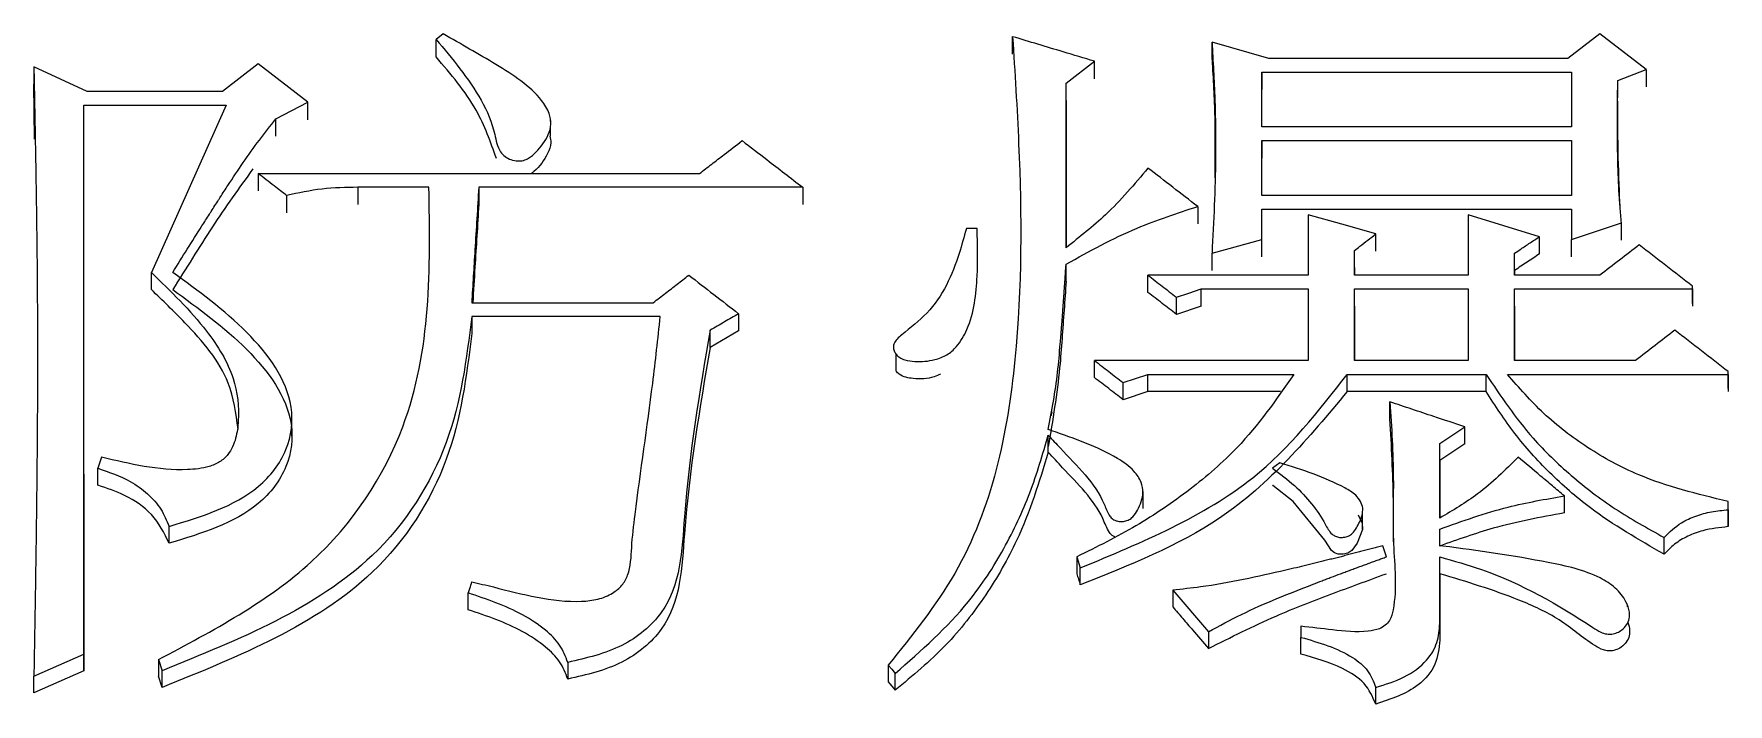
# Model space of a CAD drawing. Header units: millimetres. Extents: x 2371 to 4515, y 843 to 2359.
# Drawn here: x 2883.93 to 2889.08, y 2107.16 to 2109.19 of the extents above; entities that cross this region are included whole.
import ezdxf

# ---------------------------------------------------------------- set-up
doc = ezdxf.new("R2010")
doc.units = ezdxf.units.MM

msp = doc.modelspace()

# ---------------------------------------------------------------- linework, layer by layer
at = {"color": 7, "linetype": 'Continuous', "lineweight": 25}
for p, q in [((2885.1756, 2109.1893), (2885.1539, 2109.1727)), ((2885.1539, 2109.1195), (2885.1539, 2109.1727)), ((2886.9062, 2109.1278), (2886.9062, 2109.181)), ((2887.6852, 2109.1146), (2887.5121, 2109.1643)), ((2887.5121, 2109.1112), (2887.5121, 2109.1643)), ((2888.6912, 2109.1892), (2888.5938, 2109.1146)), ((2888.8318, 2109.0814), (2888.6912, 2109.1892)), ((2887.0686, 2109.0399), (2887.1551, 2109.1063)), ((2887.1551, 2109.0532), (2887.1551, 2109.1063)), ((2888.5938, 2109.1146), (2887.6852, 2109.1146)), ((2884.0938, 2109.0149), (2883.9315, 2109.0897)), ((2883.9315, 2109.0897), (2883.9315, 2109.0367)), ((2884.613, 2109.098), (2884.5049, 2109.0149)), ((2884.7645, 2108.9817), (2884.613, 2109.098)), ((2887.6635, 2109.0731), (2888.6046, 2109.0731)), ((2887.6635, 2108.9069), (2887.6635, 2109.0731)), ((2887.6635, 2109.0731), (2887.6635, 2109.0201)), ((2888.6046, 2109.0731), (2888.6046, 2108.9069)), ((2888.7452, 2109.0482), (2888.8318, 2109.0814)), ((2888.8318, 2109.0814), (2888.8318, 2109.0284)), ((2883.9339, 2108.8703), (2883.9315, 2109.0366)), ((2884.5049, 2109.0149), (2884.0938, 2109.0149)), ((2887.0686, 2108.5404), (2887.0686, 2109.0399)), ((2887.0686, 2108.9869), (2887.0686, 2109.0399)), ((2887.6635, 2108.9069), (2887.6635, 2109.0201)), ((2888.7452, 2108.9952), (2888.7452, 2109.0482)), ((2884.083, 2108.9734), (2884.5157, 2108.9734)), ((2884.083, 2107.3069), (2884.083, 2108.9734)), ((2884.083, 2108.9205), (2884.083, 2108.9734)), ((2884.5157, 2108.9734), (2884.2885, 2108.4653)), ((2884.6671, 2108.9318), (2884.7645, 2108.9817)), ((2884.7645, 2108.9288), (2884.7645, 2108.9817)), ((2887.0686, 2108.9869), (2887.0686, 2108.5448)), ((2884.6671, 2108.879), (2884.6671, 2108.9318)), ((2885.5017, 2108.923), (2885.5017, 2108.9322)), ((2885.5017, 2108.8791), (2885.5017, 2108.9104)), ((2887.5206, 2108.926), (2887.5206, 2108.7522)), ((2888.6046, 2108.9069), (2887.6635, 2108.9069)), ((2887.6635, 2108.8653), (2888.6046, 2108.8653)), ((2887.6635, 2108.6988), (2887.6635, 2108.8653)), ((2887.6635, 2108.8653), (2887.6635, 2108.8126)), ((2888.6046, 2108.8653), (2888.6046, 2108.6988)), ((2887.6635, 2108.6988), (2887.6635, 2108.8126)), ((2884.613, 2108.7655), (2885.9544, 2108.7655)), ((2884.613, 2108.7655), (2884.613, 2108.7129)), ((2884.6996, 2108.6988), (2884.6996, 2108.6463)), ((2885.1323, 2108.7238), (2884.9159, 2108.7238)), ((2884.9159, 2108.7238), (2884.9159, 2108.6713)), ((2886.2681, 2108.7238), (2885.2837, 2108.7238)), ((2885.2837, 2108.7238), (2885.2837, 2108.6713)), ((2886.2681, 2108.7238), (2886.2681, 2108.6713)), ((2888.6046, 2108.6988), (2887.6635, 2108.6988)), ((2887.4688, 2108.6655), (2887.4688, 2108.613)), ((2887.6635, 2108.6572), (2888.6046, 2108.6572)), ((2887.6635, 2108.5654), (2887.6635, 2108.6572)), ((2887.6635, 2108.6047), (2887.6635, 2108.6572)), ((2887.8041, 2108.6405), (2887.8042, 2108.457)), ((2888.2909, 2108.6405), (2888.2909, 2108.457)), ((2888.6046, 2108.6572), (2888.6046, 2108.5655)), ((2886.7981, 2108.5988), (2886.7656, 2108.5988)), ((2887.6635, 2108.5131), (2887.6635, 2108.6047)), ((2888.6046, 2108.5655), (2888.7561, 2108.6155)), ((2888.7561, 2108.5631), (2888.7561, 2108.6155)), ((2887.5121, 2108.5237), (2887.6635, 2108.5654)), ((2887.6635, 2108.5131), (2887.6635, 2108.5654)), ((2888.0097, 2108.5298), (2888.0097, 2108.5821)), ((2888.5073, 2108.5214), (2888.5073, 2108.5738)), ((2888.6046, 2108.5131), (2888.6046, 2108.5655)), ((2886.8, 2108.5217), (2886.8, 2108.522)), ((2887.0686, 2108.4381), (2887.0686, 2108.4903)), ((2887.5121, 2108.4714), (2887.5121, 2108.5237)), ((2887.9448, 2108.457), (2887.9448, 2108.5321)), ((2887.9448, 2108.4798), (2887.9448, 2108.5321)), ((2888.4316, 2108.457), (2888.4316, 2108.5237)), ((2888.4316, 2108.4714), (2888.4316, 2108.5237)), ((2884.2885, 2108.4131), (2884.2885, 2108.4653)), ((2887.8042, 2108.457), (2887.3174, 2108.457)), ((2887.3174, 2108.4047), (2887.3174, 2108.457)), ((2887.9448, 2108.4798), (2887.9448, 2108.457)), ((2888.2909, 2108.457), (2887.9448, 2108.457)), ((2888.4316, 2108.4714), (2888.4316, 2108.457)), ((2888.6912, 2108.457), (2888.4316, 2108.457)), ((2887.4039, 2108.338), (2887.4039, 2108.3901)), ((2887.4796, 2108.4152), (2887.8042, 2108.4152)), ((2887.4796, 2108.363), (2887.4796, 2108.4152)), ((2887.8042, 2108.4152), (2887.8042, 2108.1978)), ((2887.9448, 2108.4152), (2888.2909, 2108.4152)), ((2887.9448, 2108.1978), (2887.9448, 2108.4152)), ((2887.9448, 2108.363), (2887.9448, 2108.4152)), ((2888.2909, 2108.4152), (2888.2909, 2108.1978)), ((2888.4316, 2108.4152), (2888.9724, 2108.4152)), ((2888.4316, 2108.1978), (2888.4316, 2108.4152)), ((2888.4316, 2108.363), (2888.4316, 2108.4152)), ((2888.9724, 2108.4152), (2888.9724, 2108.4235)), ((2888.9724, 2108.3714), (2888.9724, 2108.4235)), ((2888.9724, 2108.4152), (2888.9724, 2108.363)), ((2885.2621, 2108.3734), (2885.8138, 2108.3734)), ((2885.8354, 2108.3316), (2885.2621, 2108.3316)), ((2885.2621, 2108.3316), (2885.2621, 2108.2796)), ((2886.0734, 2108.34), (2886.0734, 2108.2879)), ((2887.4796, 2108.363), (2887.4039, 2108.338)), ((2887.9448, 2108.363), (2887.9448, 2108.1978)), ((2888.4316, 2108.363), (2888.4316, 2108.1978)), ((2885.9868, 2108.2378), (2885.9868, 2108.2898)), ((2886.0734, 2108.2879), (2885.9868, 2108.2378)), ((2886.5515, 2108.2181), (2886.5515, 2108.1658)), ((2887.8042, 2108.1978), (2887.1551, 2108.1978)), ((2888.2909, 2108.1978), (2887.9448, 2108.1978)), ((2888.7993, 2108.1978), (2888.4316, 2108.1978)), ((2887.2417, 2108.079), (2887.2417, 2108.1308)), ((2887.3174, 2108.1559), (2887.7609, 2108.1559)), ((2887.3174, 2108.1041), (2887.3174, 2108.1559)), ((2887.9231, 2108.1559), (2888.345, 2108.1559)), ((2887.9231, 2108.1041), (2887.9231, 2108.1559)), ((2888.345, 2108.1041), (2888.345, 2108.1559)), ((2888.4099, 2108.1559), (2889.0806, 2108.1559)), ((2889.0806, 2108.1559), (2889.0806, 2108.1643)), ((2889.0806, 2108.1125), (2889.0806, 2108.1643)), ((2889.0806, 2108.1559), (2889.0806, 2108.1041)), ((2887.3174, 2108.1041), (2887.2417, 2108.079)), ((2887.7206, 2108.1041), (2887.3174, 2108.1041)), ((2888.345, 2108.1041), (2887.9231, 2108.1041)), ((2888.0529, 2108.0204), (2888.0529, 2108.0722)), ((2884.7159, 2107.9683), (2884.7159, 2108.02)), ((2887.0145, 2107.92), (2887.0145, 2107.9716)), ((2888.2044, 2107.9464), (2888.2801, 2107.9967)), ((2888.2801, 2107.9451), (2888.2801, 2107.9967)), ((2888.2044, 2107.7197), (2888.2044, 2107.9464)), ((2888.2044, 2107.8948), (2888.2044, 2107.9464)), ((2888.2801, 2107.9451), (2888.2044, 2107.8948)), ((2884.1371, 2107.9044), (2884.1263, 2107.8709)), ((2884.1263, 2107.8194), (2884.1263, 2107.8709)), ((2887.7177, 2107.8877), (2887.696, 2107.8709)), ((2888.2044, 2107.8948), (2888.2044, 2107.7197)), ((2884.083, 2107.8527), (2884.083, 2107.2562)), ((2887.3024, 2107.7489), (2887.3024, 2107.8005)), ((2888.583, 2107.7355), (2888.583, 2107.7869)), ((2889.0806, 2107.7449), (2889.0806, 2107.7701)), ((2887.9699, 2107.6862), (2887.9699, 2107.7378)), ((2889.0806, 2107.7449), (2889.0806, 2107.6936)), ((2884.3426, 2107.6432), (2884.3426, 2107.6944)), ((2888.2044, 2107.6355), (2888.2044, 2107.686)), ((2888.2044, 2107.6348), (2888.2044, 2107.686)), ((2888.0421, 2107.6019), (2888.0313, 2107.6355)), ((2888.8859, 2107.6096), (2888.8859, 2107.6608)), ((2887.101, 2107.6019), (2887.1118, 2107.5683)), ((2887.1118, 2107.5172), (2887.1118, 2107.5683)), ((2888.2044, 2107.3997), (2888.2044, 2107.6019)), ((2888.2044, 2107.5508), (2888.2044, 2107.6019)), ((2888.2044, 2107.5508), (2888.2044, 2107.3489)), ((2885.2513, 2107.4415), (2885.2513, 2107.4924)), ((2887.3931, 2107.5008), (2887.5013, 2107.3744)), ((2887.3931, 2107.5008), (2887.3931, 2107.4499)), ((2888.7751, 2107.4503), (2888.7751, 2107.4549)), ((2887.5013, 2107.3744), (2887.5013, 2107.3236)), ((2887.7825, 2107.3912), (2887.7825, 2107.3576)), ((2887.7825, 2107.3068), (2887.7825, 2107.3576)), ((2888.2044, 2107.3997), (2888.2044, 2107.3489)), ((2883.9316, 2107.2394), (2884.083, 2107.3069)), ((2884.083, 2107.2562), (2884.083, 2107.3069)), ((2884.083, 2107.2562), (2883.9316, 2107.1888)), ((2884.3102, 2107.2901), (2884.321, 2107.2563)), ((2884.321, 2107.2056), (2884.321, 2107.2563)), ((2885.5542, 2107.2816), (2885.5542, 2107.2309)), ((2886.5278, 2107.273), (2886.5278, 2107.2224)), ((2883.9316, 2107.1888), (2883.9316, 2107.2394)), ((2884.321, 2107.2056), (2884.3102, 2107.2393)), ((2886.5493, 2107.1972), (2886.5493, 2107.2479)), ((2888.0097, 2107.155), (2888.0097, 2107.2056))]:
    msp.add_line(p, q, dxfattribs=at)
at = {"color": 7, "linetype": 'Continuous', "lineweight": 25, "flags": 128}
for points in [[(2888.0097, 2108.5821), (2887.9069, 2108.6113), (2887.8041, 2108.6405)], [(2888.5073, 2108.5738), (2888.3991, 2108.6071), (2888.2909, 2108.6405)], [(2887.4039, 2108.3901), (2887.4418, 2108.4027), (2887.4796, 2108.4152)], [(2887.1551, 2108.1459), (2887.1551, 2108.1589), (2887.1551, 2108.1718), (2887.1551, 2108.1848), (2887.1551, 2108.1978)], [(2887.2417, 2108.1308), (2887.2795, 2108.1434), (2887.3174, 2108.1559)], [(2887.956, 2107.7296), (2887.9689, 2107.704), (2887.9697, 2107.6846), (2887.9532, 2107.643), (2887.937, 2107.6209), (2887.925, 2107.6134), (2887.9108, 2107.6099), (2887.8957, 2107.6105), (2887.8844, 2107.6145), (2887.8753, 2107.6215), (2887.8547, 2107.6529), (2887.7588, 2107.7702), (2887.6967, 2107.819), (2887.696, 2107.8194), (2887.696, 2107.8194)], [(2889.0806, 2107.7188), (2889.0806, 2107.7359), (2889.0806, 2107.753), (2889.0806, 2107.7701)], [(2889.0806, 2107.6936), (2889.0806, 2107.7021), (2889.0806, 2107.7077), (2889.0806, 2107.7132), (2889.0806, 2107.7188)], [(2887.101, 2107.6019), (2887.101, 2107.5808), (2887.101, 2107.5658), (2887.101, 2107.5508)], [(2884.3102, 2107.2901), (2884.3102, 2107.2694), (2884.3102, 2107.2544), (2884.3102, 2107.2393)], [(2886.5278, 2107.2731), (2886.5386, 2107.2605), (2886.5493, 2107.2479)], [(2886.5278, 2107.2224), (2886.5332, 2107.2161), (2886.5386, 2107.2097), (2886.5493, 2107.1972)]]:
    msp.add_lwpolyline(points, dxfattribs=at)
at = {"color": 7, "linetype": 'Continuous', "lineweight": 25}
for points, knots in [([(2885.1539, 2109.1727), (2885.1785, 2109.1433), (2885.2527, 2109.0547), (2885.3259, 2108.9407), (2885.3402, 2108.8411), (2885.3625, 2108.8164), (2885.3811, 2108.8067), (2885.401, 2108.8027), (2885.42, 2108.8046), (2885.4397, 2108.8133), (2885.4675, 2108.8387), (2885.4927, 2108.8734), (2885.5057, 2108.9151), (2885.4984, 2108.9519), (2885.4542, 2109.0228), (2885.3344, 2109.0989), (2885.229, 2109.1589), (2885.1756, 2109.1893)], [0, 0, 0, 0, 0.109651, 0.330682, 0.3864, 0.404634, 0.422868, 0.441529, 0.456387, 0.471247, 0.497612, 0.560433, 0.593185, 0.625961, 0.670922, 0.833212, 1, 1, 1, 1]), ([(2886.9062, 2109.1809), (2886.913, 2109.0724), (2886.9333, 2108.7468), (2886.9359, 2108.2009), (2886.8223, 2107.6393), (2886.6008, 2107.3637), (2886.5279, 2107.2731)], [0, 0, 0, 0, 0.1662225, 0.4984072, 0.8349853, 1, 1, 1, 1]), ([(2887.1551, 2109.1063), (2887.1234, 2109.1158), (2887.066, 2109.133), (2886.9831, 2109.1579), (2886.9319, 2109.1733), (2886.9063, 2109.1809)], [0, 0, 0, 0, 0.382595, 0.691297, 1, 1, 1, 1]), ([(2887.5121, 2109.1643), (2887.5153, 2109.1061), (2887.5218, 2108.9896), (2887.5249, 2108.776), (2887.517, 2108.6206), (2887.5121, 2108.5237)], [0, 0, 0, 0, 0.273666, 0.547375, 1, 1, 1, 1]), ([(2885.3373, 2108.8114), (2885.3195, 2108.8612), (2885.2794, 2108.9728), (2885.1986, 2109.0673), (2885.1539, 2109.1195)], [0, 0, 0, 0, 0.446588, 1, 1, 1, 1]), ([(2887.5121, 2109.1112), (2887.5156, 2109.053), (2887.5194, 2108.9909), (2887.5203, 2108.9285), (2887.5204, 2108.9246)], [0, 0, 0, 0, 0.937412, 1, 1, 1, 1]), ([(2883.9315, 2109.0897), (2883.9318, 2109.0739), (2883.9323, 2109.0504), (2883.9329, 2109.0189), (2883.9333, 2108.9953), (2883.9338, 2108.9717), (2883.9342, 2108.9481), (2883.9347, 2108.9245), (2883.9351, 2108.9009), (2883.9355, 2108.8773), (2883.9361, 2108.8458), (2883.9366, 2108.8143), (2883.9372, 2108.7827), (2883.9376, 2108.7591), (2883.9381, 2108.7276), (2883.9386, 2108.696), (2883.939, 2108.6645), (2883.9394, 2108.6408), (2883.9397, 2108.6171), (2883.9401, 2108.5855), (2883.9405, 2108.5539), (2883.9408, 2108.5223), (2883.9411, 2108.4986), (2883.9413, 2108.4749), (2883.9416, 2108.4433), (2883.9418, 2108.4117), (2883.942, 2108.38), (2883.9421, 2108.3602), (2883.9422, 2108.3444), (2883.9423, 2108.3325), (2883.9423, 2108.3207), (2883.9424, 2108.3048), (2883.9424, 2108.289), (2883.9425, 2108.2732), (2883.9425, 2108.2613), (2883.9425, 2108.2494), (2883.9425, 2108.2375), (2883.9425, 2108.2256), (2883.9426, 2108.2157), (2883.9426, 2108.2078), (2883.9426, 2108.2019), (2883.9425, 2108.1939), (2883.9425, 2108.186), (2883.9425, 2108.1781), (2883.9425, 2108.1701), (2883.9425, 2108.1602), (2883.9425, 2108.1483), (2883.9424, 2108.1325), (2883.9424, 2108.1166), (2883.9423, 2108.1008), (2883.9423, 2108.0889), (2883.9422, 2108.073), (2883.9421, 2108.0532), (2883.942, 2108.0293), (2883.9419, 2108.0055), (2883.9417, 2107.9817), (2883.9415, 2107.9499), (2883.9412, 2107.9182), (2883.9409, 2107.8864), (2883.9407, 2107.8625), (2883.9404, 2107.8387), (2883.9401, 2107.8069), (2883.9397, 2107.7751), (2883.9393, 2107.7432), (2883.939, 2107.7193), (2883.9387, 2107.6955), (2883.9383, 2107.6636), (2883.9379, 2107.6318), (2883.9374, 2107.5999), (2883.937, 2107.576), (2883.9366, 2107.5441), (2883.9361, 2107.5122), (2883.9356, 2107.4803), (2883.9352, 2107.4564), (2883.9348, 2107.4324), (2883.9343, 2107.4005), (2883.9337, 2107.3686), (2883.9332, 2107.3366), (2883.9328, 2107.3127), (2883.9323, 2107.2803), (2883.9318, 2107.2558), (2883.9316, 2107.2394)], [0, 0, 0, 0, 0.025705, 0.038557, 0.05141, 0.064262, 0.077115, 0.089967, 0.102819, 0.115672, 0.128524, 0.154229, 0.167082, 0.179934, 0.192786, 0.218491, 0.231344, 0.244196, 0.257049, 0.269901, 0.295606, 0.308458, 0.321311, 0.334163, 0.347016, 0.37272, 0.385573, 0.398425, 0.404851, 0.411278, 0.417704, 0.42413, 0.436983, 0.443409, 0.449835, 0.456261, 0.462687, 0.469114, 0.47554, 0.478753, 0.481966, 0.485179, 0.491605, 0.494818, 0.498032, 0.504458, 0.510884, 0.51731, 0.530163, 0.536589, 0.543015, 0.549441, 0.562294, 0.575146, 0.587999, 0.600851, 0.613703, 0.639408, 0.652261, 0.665113, 0.677966, 0.690818, 0.716523, 0.729375, 0.742228, 0.75508, 0.767933, 0.793637, 0.80649, 0.819342, 0.832195, 0.857899, 0.870752, 0.883604, 0.896457, 0.909309, 0.935014, 0.947866, 0.960719, 0.973571, 1, 1, 1, 1]), ([(2888.7561, 2108.6155), (2888.7547, 2108.632), (2888.7527, 2108.6567), (2888.7486, 2108.7144), (2888.7467, 2108.7597), (2888.7455, 2108.801), (2888.7452, 2108.8133), (2888.745, 2108.8257), (2888.7448, 2108.838), (2888.7446, 2108.8504), (2888.7445, 2108.8628), (2888.7444, 2108.8751), (2888.7443, 2108.8916), (2888.7443, 2108.9081), (2888.7443, 2108.9246), (2888.7443, 2108.9369), (2888.7444, 2108.9472), (2888.7444, 2108.9554), (2888.7445, 2108.9637), (2888.7445, 2108.9719), (2888.7446, 2108.9801), (2888.7446, 2108.9863), (2888.7447, 2108.9925), (2888.7447, 2108.9987), (2888.7448, 2109.0048), (2888.7449, 2109.011), (2888.7449, 2109.0172), (2888.745, 2109.0233), (2888.7451, 2109.0295), (2888.7451, 2109.0378), (2888.7452, 2109.044), (2888.7452, 2109.0482)], [0, 0, 0, 0, 0.114246, 0.171369, 0.39989, 0.428452, 0.457013, 0.485575, 0.514136, 0.542697, 0.571259, 0.59982, 0.628382, 0.685505, 0.714066, 0.742627, 0.771189, 0.785469, 0.79975, 0.828312, 0.842592, 0.856873, 0.871154, 0.885434, 0.899715, 0.913996, 0.928276, 0.942557, 0.956838, 0.971119, 1, 1, 1, 1]), ([(2888.7525, 2108.6638), (2888.7525, 2108.6638), (2888.7525, 2108.6638), (2888.7525, 2108.6646), (2888.7507, 2108.6997), (2888.7466, 2108.7968), (2888.7455, 2108.896), (2888.7453, 2108.9507), (2888.7453, 2108.9761), (2888.7452, 2108.982), (2888.7452, 2108.9847), (2888.7452, 2108.9851), (2888.7452, 2108.9852)], [0, 0, 0, 0, 0.00255, 0.007632, 0.020222, 0.476157, 0.750202, 0.924211, 0.964421, 0.979196, 0.990878, 1, 1, 1, 1]), ([(2884.3534, 2108.4653), (2884.383, 2108.5124), (2884.4163, 2108.5654), (2884.4536, 2108.6241), (2884.463, 2108.6387), (2884.4723, 2108.6534), (2884.4817, 2108.668), (2884.4911, 2108.6826), (2884.5042, 2108.7031), (2884.5438, 2108.7645), (2884.5985, 2108.8446), (2884.6502, 2108.9103), (2884.6671, 2108.9318)], [0, 0, 0, 0, 0.297523, 0.334713, 0.371903, 0.390498, 0.427689, 0.464879, 0.483474, 0.557855, 0.855503, 1, 1, 1, 1]), ([(2885.4995, 2108.8788), (2885.5011, 2108.8724), (2885.5057, 2108.8544), (2885.4881, 2108.8162), (2885.4682, 2108.7833), (2885.4459, 2108.7675), (2885.4431, 2108.7655)], [0, 0, 0, 0, 0.152794, 0.423866, 0.927502, 1, 1, 1, 1]), ([(2885.9544, 2108.7655), (2885.9669, 2108.7751), (2885.9918, 2108.7943), (2886.0351, 2108.8276), (2886.0659, 2108.8512), (2886.0842, 2108.8653)], [0, 0, 0, 0, 0.288432, 0.576865, 1, 1, 1, 1]), ([(2886.0842, 2108.8653), (2886.1092, 2108.8461), (2886.1523, 2108.813), (2886.2136, 2108.7658), (2886.2499, 2108.7378), (2886.2681, 2108.7238)], [0, 0, 0, 0, 0.407194, 0.703597, 1, 1, 1, 1]), ([(2884.5972, 2108.7793), (2884.5552, 2108.7213), (2884.491, 2108.6326), (2884.4137, 2108.5085), (2884.3735, 2108.4449), (2884.3534, 2108.4131)], [0, 0, 0, 0, 0.485895, 0.742945, 1, 1, 1, 1]), ([(2884.6996, 2108.6988), (2884.6871, 2108.7084), (2884.6664, 2108.7244), (2884.6376, 2108.7466), (2884.6212, 2108.7592), (2884.613, 2108.7655)], [0, 0, 0, 0, 0.432643, 0.716321, 1, 1, 1, 1]), ([(2887.3174, 2108.7821), (2887.2764, 2108.7334), (2887.2027, 2108.6459), (2887.1098, 2108.5728), (2887.0686, 2108.5404)], [0, 0, 0, 0, 0.556386, 1, 1, 1, 1]), ([(2887.4688, 2108.6655), (2887.4436, 2108.6849), (2887.3931, 2108.7238), (2887.3426, 2108.7627), (2887.3174, 2108.7821)], [0, 0, 0, 0, 0.500003, 1, 1, 1, 1]), ([(2884.3102, 2107.2901), (2884.4763, 2107.3782), (2884.8013, 2107.5506), (2885.1428, 2108.0699), (2885.1363, 2108.4767), (2885.1323, 2108.7238)], [0, 0, 0, 0, 0.291092, 0.569283, 1, 1, 1, 1]), ([(2884.9159, 2108.7238), (2884.8796, 2108.7231), (2884.8064, 2108.7216), (2884.7354, 2108.7064), (2884.6996, 2108.6988)], [0, 0, 0, 0, 0.495714, 1, 1, 1, 1]), ([(2885.2837, 2108.7238), (2885.2798, 2108.6605), (2885.2742, 2108.5705), (2885.267, 2108.4536), (2885.2637, 2108.4001), (2885.2621, 2108.3734)], [0, 0, 0, 0, 0.542952, 0.771476, 1, 1, 1, 1]), ([(2885.2837, 2108.6713), (2885.2798, 2108.6079), (2885.2737, 2108.5087), (2885.2675, 2108.4093), (2885.2653, 2108.3734)], [0, 0, 0, 0, 0.638679, 1, 1, 1, 1]), ([(2887.0686, 2108.4903), (2887.1392, 2108.5294), (2887.2657, 2108.5994), (2887.4066, 2108.6452), (2887.4688, 2108.6655)], [0, 0, 0, 0, 0.5578888, 1, 1, 1, 1]), ([(2886.7656, 2108.5988), (2886.7586, 2108.5734), (2886.7339, 2108.4837), (2886.6811, 2108.3629), (2886.59, 2108.2936), (2886.5552, 2108.2643), (2886.5458, 2108.2514), (2886.5431, 2108.2387), (2886.5454, 2108.2271), (2886.552, 2108.216), (2886.5631, 2108.2062), (2886.5823, 2108.1976), (2886.6188, 2108.1929), (2886.6635, 2108.1969), (2886.7077, 2108.2135), (2886.743, 2108.245), (2886.7873, 2108.3237), (2886.8009, 2108.4478), (2886.7999, 2108.5503), (2886.7981, 2108.5983), (2886.7981, 2108.5988)], [0, 0, 0, 0, 0.0801741, 0.2833022, 0.3768882, 0.3951622, 0.4106034, 0.4221834, 0.4337475, 0.4459485, 0.4596218, 0.4747566, 0.5015385, 0.5546435, 0.5898789, 0.6251459, 0.6851674, 0.8527528, 0.9985461, 1, 1, 1, 1]), ([(2887.9448, 2108.5321), (2887.9502, 2108.5362), (2887.9637, 2108.5467), (2887.9853, 2108.5634), (2888.0016, 2108.5759), (2888.0097, 2108.5821)], [0, 0, 0, 0, 0.250001, 0.625, 1, 1, 1, 1]), ([(2888.4316, 2108.5237), (2888.4379, 2108.5279), (2888.4536, 2108.5383), (2888.4789, 2108.555), (2888.4978, 2108.5675), (2888.5073, 2108.5738)], [0, 0, 0, 0, 0.250001, 0.625, 1, 1, 1, 1]), ([(2888.8102, 2108.5488), (2888.7903, 2108.5335), (2888.7507, 2108.5029), (2888.711, 2108.4723), (2888.6912, 2108.457)], [0, 0, 0, 0, 0.4999996, 1, 1, 1, 1]), ([(2888.9724, 2108.4235), (2888.9454, 2108.4444), (2888.8913, 2108.4862), (2888.8372, 2108.5279), (2888.8102, 2108.5488)], [0, 0, 0, 0, 0.499999, 1, 1, 1, 1]), ([(2887.0145, 2107.9883), (2887.0253, 2108.0461), (2887.0414, 2108.1326), (2887.049, 2108.2271), (2887.0524, 2108.267), (2887.0536, 2108.2815), (2887.0545, 2108.2924), (2887.0553, 2108.3033), (2887.0562, 2108.3142), (2887.0569, 2108.3233), (2887.0575, 2108.3323), (2887.0581, 2108.3396), (2887.0586, 2108.3468), (2887.0591, 2108.3541), (2887.0597, 2108.3614), (2887.0603, 2108.3704), (2887.0608, 2108.3777), (2887.0615, 2108.3868), (2887.062, 2108.394), (2887.0625, 2108.4013), (2887.063, 2108.4085), (2887.0635, 2108.4158), (2887.0641, 2108.4248), (2887.0646, 2108.4321), (2887.0653, 2108.4412), (2887.0657, 2108.4484), (2887.0664, 2108.4575), (2887.0668, 2108.4647), (2887.0673, 2108.472), (2887.0679, 2108.4799), (2887.0683, 2108.486), (2887.0686, 2108.4903)], [0, 0, 0, 0, 0.346641, 0.519778, 0.56306, 0.584702, 0.606343, 0.627984, 0.649625, 0.671267, 0.682087, 0.703729, 0.714549, 0.72537, 0.747011, 0.757832, 0.779473, 0.790294, 0.811935, 0.822756, 0.833576, 0.855218, 0.866038, 0.887679, 0.8985, 0.920141, 0.930962, 0.952603, 0.963424, 0.974244, 1, 1, 1, 1]), ([(2888.5073, 2108.5214), (2888.4947, 2108.5131), (2888.4694, 2108.4964), (2888.4442, 2108.4798), (2888.4316, 2108.4714)], [0, 0, 0, 0, 0.4999968, 1, 1, 1, 1]), ([(2884.2885, 2108.4653), (2884.3477, 2108.4081), (2884.448, 2108.3111), (2884.5444, 2108.1559), (2884.5577, 2108.0399), (2884.5469, 2107.9618), (2884.529, 2107.9173), (2884.4974, 2107.8887), (2884.4549, 2107.8714), (2884.3316, 2107.858), (2884.2235, 2107.8838), (2884.1371, 2107.9044)], [0, 0, 0, 0, 0.236471, 0.400892, 0.534168, 0.588802, 0.643894, 0.675813, 0.707612, 0.766357, 1, 1, 1, 1]), ([(2884.3426, 2107.6944), (2884.4418, 2107.7245), (2884.5916, 2107.77), (2884.7094, 2107.9228), (2884.7294, 2108.1017), (2884.585, 2108.2974), (2884.4317, 2108.4086), (2884.3534, 2108.4653)], [0, 0, 0, 0, 0.250217, 0.37779, 0.502112, 0.745933, 1, 1, 1, 1]), ([(2885.8138, 2108.3734), (2885.8262, 2108.3831), (2885.8505, 2108.4018), (2885.8866, 2108.4296), (2885.9101, 2108.4478), (2885.9219, 2108.457)], [0, 0, 0, 0, 0.346119, 0.673059, 1, 1, 1, 1]), ([(2885.9219, 2108.457), (2885.9472, 2108.4375), (2885.9977, 2108.3985), (2886.0481, 2108.3595), (2886.0734, 2108.34)], [0, 0, 0, 0, 0.499999, 1, 1, 1, 1]), ([(2887.0686, 2108.4381), (2887.0646, 2108.3801), (2887.0585, 2108.2931), (2887.0459, 2108.1255), (2887.0278, 2108.0167), (2887.0145, 2107.9367)], [0, 0, 0, 0, 0.346763, 0.520146, 1, 1, 1, 1]), ([(2887.3174, 2108.457), (2887.3318, 2108.4458), (2887.3606, 2108.4235), (2887.3895, 2108.4013), (2887.4039, 2108.3901)], [0, 0, 0, 0, 0.499999, 1, 1, 1, 1]), ([(2884.552, 2107.99), (2884.5456, 2108.0375), (2884.5296, 2108.1572), (2884.4125, 2108.294), (2884.3228, 2108.3801), (2884.2885, 2108.4131)], [0, 0, 0, 0, 0.289302, 0.728342, 1, 1, 1, 1]), ([(2884.3534, 2108.4131), (2884.4317, 2108.3564), (2884.5849, 2108.2455), (2884.7294, 2108.05), (2884.7094, 2107.8713), (2884.5915, 2107.7186), (2884.4418, 2107.6733), (2884.3426, 2107.6432)], [0, 0, 0, 0, 0.254102, 0.497856, 0.622112, 0.749663, 1, 1, 1, 1]), ([(2887.4039, 2108.338), (2887.3895, 2108.3491), (2887.3606, 2108.3714), (2887.3318, 2108.3936), (2887.3174, 2108.4047)], [0, 0, 0, 0, 0.499998, 1, 1, 1, 1]), ([(2885.2621, 2108.3316), (2885.2463, 2108.2026), (2885.2145, 2107.9431), (2884.9347, 2107.504), (2884.5565, 2107.3513), (2884.321, 2107.2563)], [0, 0, 0, 0, 0.271558, 0.546438, 1, 1, 1, 1]), ([(2885.2622, 2107.5263), (2885.2842, 2107.5211), (2885.3936, 2107.4953), (2885.5216, 2107.4585), (2885.6461, 2107.4713), (2885.6889, 2107.4886), (2885.7205, 2107.5145), (2885.7458, 2107.5615), (2885.7472, 2107.6359), (2885.7704, 2107.8298), (2885.806, 2108.0637), (2885.828, 2108.264), (2885.8354, 2108.3316)], [0, 0, 0, 0, 0.047616, 0.236668, 0.271199, 0.305853, 0.333079, 0.360338, 0.428756, 0.509882, 0.834445, 1, 1, 1, 1]), ([(2886.0734, 2108.34), (2886.059, 2108.3316), (2886.0301, 2108.3149), (2886.0013, 2108.2982), (2885.9868, 2108.2898)], [0, 0, 0, 0, 0.5, 1, 1, 1, 1]), ([(2885.2621, 2108.2796), (2885.2463, 2108.1508), (2885.2145, 2107.8915), (2884.9345, 2107.4529), (2884.5564, 2107.3005), (2884.321, 2107.2056)], [0, 0, 0, 0, 0.271428, 0.546253, 1, 1, 1, 1]), ([(2885.9868, 2108.2898), (2885.9551, 2108.1049), (2885.907, 2107.8242), (2885.8965, 2107.4664), (2885.7224, 2107.3203), (2885.6112, 2107.2947), (2885.5542, 2107.2816)], [0, 0, 0, 0, 0.492344, 0.747305, 0.87043, 1, 1, 1, 1]), ([(2888.9183, 2108.2898), (2888.8985, 2108.2745), (2888.8588, 2108.2438), (2888.8192, 2108.2131), (2888.7993, 2108.1978)], [0, 0, 0, 0, 0.5, 1, 1, 1, 1]), ([(2889.0806, 2108.1643), (2889.0536, 2108.1852), (2888.9995, 2108.2271), (2888.9454, 2108.2689), (2888.9183, 2108.2898)], [0, 0, 0, 0, 0.499999, 1, 1, 1, 1]), ([(2885.9868, 2108.2378), (2885.9551, 2108.0531), (2885.907, 2107.7728), (2885.8965, 2107.4154), (2885.7224, 2107.2695), (2885.6112, 2107.244), (2885.5542, 2107.2309)], [0, 0, 0, 0, 0.492228, 0.747139, 0.870314, 1, 1, 1, 1]), ([(2887.1551, 2108.1978), (2887.1695, 2108.1866), (2887.1984, 2108.1643), (2887.2272, 2108.142), (2887.2417, 2108.1308)], [0, 0, 0, 0, 0.499999, 1, 1, 1, 1]), ([(2886.687, 2108.1561), (2886.6806, 2108.1533), (2886.6551, 2108.1422), (2886.6172, 2108.1411), (2886.5815, 2108.1462), (2886.5625, 2108.1539), (2886.5548, 2108.1625), (2886.5517, 2108.166)], [0, 0, 0, 0, 0.148468, 0.585965, 0.740537, 0.896744, 1, 1, 1, 1]), ([(2887.7609, 2108.1559), (2887.7073, 2108.0791), (2887.6185, 2107.9518), (2887.4469, 2107.8036), (2887.2832, 2107.6923), (2887.162, 2107.6321), (2887.101, 2107.6019)], [0, 0, 0, 0, 0.333002, 0.552476, 0.774971, 1, 1, 1, 1]), ([(2887.1118, 2107.5683), (2887.3003, 2107.6463), (2887.6318, 2107.7837), (2887.8353, 2108.0437), (2887.9231, 2108.1559)], [0, 0, 0, 0, 0.568507, 1, 1, 1, 1]), ([(2887.2417, 2108.079), (2887.2272, 2108.0902), (2887.1984, 2108.1125), (2887.1695, 2108.1348), (2887.1551, 2108.1459)], [0, 0, 0, 0, 0.499999, 1, 1, 1, 1]), ([(2888.345, 2108.1559), (2888.3896, 2108.0896), (2888.4634, 2107.9796), (2888.602, 2107.8467), (2888.7351, 2107.7446), (2888.8354, 2107.6889), (2888.8859, 2107.6608)], [0, 0, 0, 0, 0.3338091, 0.553089, 0.7752188, 1, 1, 1, 1]), ([(2889.0806, 2107.7701), (2888.9877, 2107.7925), (2888.8357, 2107.8292), (2888.6515, 2107.9302), (2888.5167, 2108.0336), (2888.4453, 2108.1154), (2888.4099, 2108.1559)], [0, 0, 0, 0, 0.347456, 0.568585, 0.785979, 1, 1, 1, 1]), ([(2887.9231, 2108.1041), (2887.8058, 2107.9635), (2887.5925, 2107.7079), (2887.2609, 2107.5764), (2887.1118, 2107.5172)], [0, 0, 0, 0, 0.550322, 1, 1, 1, 1]), ([(2888.8859, 2107.6096), (2888.809, 2107.654), (2888.683, 2107.7266), (2888.5361, 2107.8556), (2888.4289, 2107.9743), (2888.3729, 2108.061), (2888.345, 2108.1041)], [0, 0, 0, 0, 0.3460616, 0.5666401, 0.7845076, 1, 1, 1, 1]), ([(2887.0237, 2108.0312), (2887.0237, 2108.0312), (2887.0237, 2108.0314), (2887.0243, 2108.0347), (2887.0252, 2108.0389), (2887.0258, 2108.0423)], [0, 0, 0, 0, 0.077285, 0.286179, 1, 1, 1, 1]), ([(2888.0529, 2108.0722), (2888.0578, 2107.9946), (2888.0667, 2107.851), (2888.0583, 2107.6407), (2888.0765, 2107.4962), (2888.0557, 2107.4129), (2888.0396, 2107.3932), (2888.0172, 2107.381), (2887.9625, 2107.3705), (2887.882, 2107.3798), (2887.8143, 2107.3875), (2887.7825, 2107.3912)], [0, 0, 0, 0, 0.256994, 0.476109, 0.695219, 0.732033, 0.752358, 0.772757, 0.805752, 0.908876, 1, 1, 1, 1]), ([(2888.2801, 2107.9967), (2888.2487, 2108.0071), (2888.1952, 2108.0249), (2888.1195, 2108.0501), (2888.0751, 2108.0648), (2888.0529, 2108.0722)], [0, 0, 0, 0, 0.414509, 0.7072526, 1, 1, 1, 1]), ([(2886.5493, 2107.2479), (2886.6286, 2107.3176), (2886.7583, 2107.4317), (2886.8827, 2107.625), (2886.9632, 2107.795), (2886.9974, 2107.9128), (2887.0145, 2107.9716)], [0, 0, 0, 0, 0.345608, 0.56562, 0.783503, 1, 1, 1, 1]), ([(2887.0145, 2107.9716), (2887.0266, 2107.9582), (2887.0874, 2107.8913), (2887.1668, 2107.8168), (2887.1943, 2107.735), (2887.2076, 2107.7178), (2887.2195, 2107.7113), (2887.2329, 2107.7085), (2887.2469, 2107.7094), (2887.2606, 2107.7143), (2887.275, 2107.7256), (2887.2917, 2107.7529), (2887.306, 2107.7889), (2887.298, 2107.8312), (2887.2726, 2107.8689), (2887.1847, 2107.93), (2887.0904, 2107.9621), (2887.0181, 2107.9871), (2887.0145, 2107.9883)], [0, 0, 0, 0, 0.066061, 0.330698, 0.377872, 0.393648, 0.409584, 0.423627, 0.439084, 0.455682, 0.472085, 0.502894, 0.574478, 0.61493, 0.665656, 0.740076, 0.987057, 1, 1, 1, 1]), ([(2888.0634, 2107.6479), (2888.0637, 2107.6898), (2888.0644, 2107.8143), (2888.0575, 2107.9383), (2888.0529, 2108.0204)], [0, 0, 0, 0, 0.337144, 1, 1, 1, 1]), ([(2887.0145, 2107.92), (2886.9866, 2107.8293), (2886.9406, 2107.6794), (2886.8278, 2107.4845), (2886.7073, 2107.3283), (2886.6023, 2107.2411), (2886.5493, 2107.1972)], [0, 0, 0, 0, 0.334701, 0.553509, 0.775023, 1, 1, 1, 1]), ([(2887.2166, 2107.6625), (2887.2138, 2107.6638), (2887.2073, 2107.6669), (2887.1929, 2107.6856), (2887.1662, 2107.7639), (2887.0873, 2107.8392), (2887.0289, 2107.904), (2887.0145, 2107.92)], [0, 0, 0, 0, 0.025812, 0.060648, 0.209585, 0.805129, 1, 1, 1, 1]), ([(2884.1263, 2107.8709), (2884.1601, 2107.8591), (2884.2153, 2107.84), (2884.2785, 2107.7947), (2884.32, 2107.7483), (2884.3351, 2107.7122), (2884.3426, 2107.6944)], [0, 0, 0, 0, 0.34974, 0.571287, 0.787704, 1, 1, 1, 1]), ([(2887.696, 2107.8709), (2887.7189, 2107.8539), (2887.7626, 2107.8214), (2887.8163, 2107.7638), (2887.8513, 2107.7133), (2887.869, 2107.676), (2887.8868, 2107.6637), (2887.8993, 2107.6606), (2887.9129, 2107.6607), (2887.9268, 2107.6645), (2887.941, 2107.6742), (2887.9551, 2107.6961), (2887.9679, 2107.7215), (2887.9717, 2107.7498), (2887.964, 2107.7709), (2887.9468, 2107.7935), (2887.8975, 2107.8223), (2887.8202, 2107.8555), (2887.752, 2107.8769), (2887.7177, 2107.8877)], [0, 0, 0, 0, 0.117411, 0.224515, 0.331514, 0.385099, 0.401502, 0.417942, 0.434593, 0.453955, 0.473463, 0.503457, 0.565825, 0.597867, 0.629903, 0.663788, 0.718191, 0.858064, 1, 1, 1, 1]), ([(2888.4424, 2107.9044), (2888.4032, 2107.8655), (2888.3328, 2107.7954), (2888.2439, 2107.743), (2888.2044, 2107.7197)], [0, 0, 0, 0, 0.5551112, 1, 1, 1, 1]), ([(2888.583, 2107.7869), (2888.571, 2107.7969), (2888.5469, 2107.8171), (2888.5, 2107.8563), (2888.4651, 2107.8854), (2888.4424, 2107.9044)], [0, 0, 0, 0, 0.25711, 0.51422, 1, 1, 1, 1]), ([(2884.3426, 2107.6432), (2884.3274, 2107.6739), (2884.2982, 2107.7329), (2884.2141, 2107.7897), (2884.1537, 2107.8101), (2884.1263, 2107.8194)], [0, 0, 0, 0, 0.370996, 0.713919, 1, 1, 1, 1]), ([(2888.2044, 2107.686), (2888.2728, 2107.7106), (2888.3954, 2107.7546), (2888.5255, 2107.777), (2888.583, 2107.7868)], [0, 0, 0, 0, 0.5585499, 1, 1, 1, 1]), ([(2888.583, 2107.7355), (2888.5102, 2107.7219), (2888.3805, 2107.6978), (2888.2581, 2107.654), (2888.2044, 2107.6348)], [0, 0, 0, 0, 0.561231, 1, 1, 1, 1]), ([(2888.8859, 2107.6608), (2888.9024, 2107.677), (2888.93, 2107.7039), (2888.9824, 2107.7267), (2889.0302, 2107.7402), (2889.0638, 2107.7433), (2889.0806, 2107.7449)], [0, 0, 0, 0, 0.330678, 0.55099, 0.77457, 1, 1, 1, 1]), ([(2889.0806, 2107.6936), (2889.0547, 2107.6907), (2889.0121, 2107.6859), (2888.9576, 2107.6657), (2888.9168, 2107.6416), (2888.8961, 2107.6202), (2888.8859, 2107.6096)], [0, 0, 0, 0, 0.3471514, 0.569168, 0.7868569, 1, 1, 1, 1]), ([(2888.0313, 2107.6355), (2888.0287, 2107.6348), (2888.0234, 2107.6335), (2888.0154, 2107.6314), (2888.0075, 2107.6293), (2887.9969, 2107.6265), (2887.9863, 2107.6237), (2887.9757, 2107.621), (2887.9678, 2107.6189), (2887.9572, 2107.6161), (2887.9466, 2107.6134), (2887.936, 2107.6107), (2887.928, 2107.6086), (2887.9174, 2107.6059), (2887.9068, 2107.6031), (2887.8936, 2107.5998), (2887.8803, 2107.5964), (2887.8644, 2107.5924), (2887.8431, 2107.5871), (2887.8218, 2107.5818), (2887.7845, 2107.5728), (2887.6723, 2107.5467), (2887.5373, 2107.5161), (2887.4212, 2107.5038), (2887.3931, 2107.5008)], [0, 0, 0, 0, 0.012619, 0.025237, 0.037856, 0.050474, 0.075711, 0.08833, 0.100948, 0.113567, 0.138804, 0.151422, 0.164041, 0.176659, 0.201896, 0.214515, 0.239752, 0.264989, 0.290226, 0.3407, 0.365937, 0.466887, 0.870929, 1, 1, 1, 1]), ([(2888.2044, 2107.6019), (2888.247, 2107.5899), (2888.4151, 2107.5425), (2888.5728, 2107.4521), (2888.6902, 2107.3739), (2888.7104, 2107.367), (2888.7278, 2107.3668), (2888.744, 2107.3715), (2888.7596, 2107.3807), (2888.7734, 2107.3951), (2888.7813, 2107.4139), (2888.7815, 2107.4386), (2888.7694, 2107.4717), (2888.7399, 2107.5093), (2888.6627, 2107.558), (2888.4816, 2107.5975), (2888.318, 2107.6219), (2888.2075, 2107.6351), (2888.2044, 2107.6355)], [0, 0, 0, 0, 0.099165, 0.391823, 0.413047, 0.4272, 0.439104, 0.450968, 0.464473, 0.480605, 0.498238, 0.5147, 0.543399, 0.586336, 0.629267, 0.752496, 0.993107, 1, 1, 1, 1]), ([(2887.5013, 2107.3744), (2887.5344, 2107.3924), (2887.6359, 2107.4475), (2887.7548, 2107.4938), (2887.8422, 2107.5277), (2887.8607, 2107.5348), (2887.8792, 2107.5419), (2887.8955, 2107.548), (2887.9094, 2107.5532), (2887.9164, 2107.5558), (2887.9257, 2107.5592), (2887.935, 2107.5627), (2887.9443, 2107.5661), (2887.9512, 2107.5687), (2887.9606, 2107.5721), (2887.9699, 2107.5755), (2887.9792, 2107.5789), (2887.9862, 2107.5815), (2887.9955, 2107.5849), (2888.0048, 2107.5883), (2888.0141, 2107.5917), (2888.0211, 2107.5942), (2888.0305, 2107.5976), (2888.0375, 2107.6002), (2888.0421, 2107.6019)], [0, 0, 0, 0, 0.194919, 0.596792, 0.647185, 0.672381, 0.697577, 0.74797, 0.760568, 0.773166, 0.785764, 0.81096, 0.823558, 0.836156, 0.848754, 0.873951, 0.886549, 0.899147, 0.911745, 0.936941, 0.949539, 0.962137, 0.974736, 1, 1, 1, 1]), ([(2885.2621, 2107.5262), (2885.2612, 2107.5234), (2885.2589, 2107.5163), (2885.2553, 2107.505), (2885.2526, 2107.4966), (2885.2513, 2107.4924)], [0, 0, 0, 0, 0.252887, 0.626447, 1, 1, 1, 1]), ([(2887.5013, 2107.3236), (2887.569, 2107.3578), (2887.6896, 2107.4186), (2887.8732, 2107.489), (2887.9858, 2107.5302), (2888.0421, 2107.5508)], [0, 0, 0, 0, 0.390671, 0.695193, 1, 1, 1, 1]), ([(2888.7749, 2107.4036), (2888.7751, 2107.4033), (2888.78, 2107.3957), (2888.7817, 2107.3794), (2888.7801, 2107.3571), (2888.7689, 2107.3385), (2888.7529, 2107.3249), (2888.735, 2107.3174), (2888.7174, 2107.3155), (2888.6967, 2107.3199), (2888.6444, 2107.3505), (2888.5716, 2107.4155), (2888.4106, 2107.4886), (2888.2853, 2107.5264), (2888.2044, 2107.5508)], [0, 0, 0, 0, 0.001452, 0.042027, 0.075255, 0.108643, 0.140012, 0.167054, 0.189667, 0.212296, 0.253614, 0.448848, 0.644465, 1, 1, 1, 1]), ([(2885.5542, 2107.2816), (2885.5471, 2107.2997), (2885.5327, 2107.3362), (2885.4832, 2107.3853), (2885.417, 2107.428), (2885.3363, 2107.464), (2885.2797, 2107.4829), (2885.2513, 2107.4924)], [0, 0, 0, 0, 0.1624123, 0.328967, 0.5495924, 0.7738532, 1, 1, 1, 1]), ([(2885.5542, 2107.2309), (2885.5471, 2107.2489), (2885.5327, 2107.2854), (2885.4832, 2107.3345), (2885.4169, 2107.3771), (2885.3363, 2107.4131), (2885.2797, 2107.432), (2885.2513, 2107.4415)], [0, 0, 0, 0, 0.162317, 0.328828, 0.549463, 0.773777, 1, 1, 1, 1]), ([(2887.3931, 2107.4499), (2887.4031, 2107.4382), (2887.4231, 2107.4149), (2887.4591, 2107.3728), (2887.4852, 2107.3424), (2887.5013, 2107.3236)], [0, 0, 0, 0, 0.277089, 0.554178, 1, 1, 1, 1]), ([(2887.7825, 2107.3576), (2887.8376, 2107.3417), (2887.9136, 2107.3199), (2887.9894, 2107.2588), (2888.003, 2107.2232), (2888.0097, 2107.2056)], [0, 0, 0, 0, 0.572071, 0.789697, 1, 1, 1, 1]), ([(2888.0097, 2107.2056), (2888.0392, 2107.2147), (2888.0974, 2107.2327), (2888.1642, 2107.2807), (2888.1998, 2107.3406), (2888.2029, 2107.3801), (2888.2044, 2107.3997)], [0, 0, 0, 0, 0.291567, 0.574035, 0.788626, 1, 1, 1, 1]), ([(2888.0097, 2107.155), (2888, 2107.1771), (2887.9803, 2107.2223), (2887.895, 2107.2745), (2887.8255, 2107.2945), (2887.7825, 2107.3068)], [0, 0, 0, 0, 0.267567, 0.547482, 1, 1, 1, 1]), ([(2888.2044, 2107.3489), (2888.2018, 2107.3239), (2888.1967, 2107.2732), (2888.1303, 2107.1946), (2888.0559, 2107.1702), (2888.0097, 2107.155)], [0, 0, 0, 0, 0.2694188, 0.5458195, 1, 1, 1, 1])]:
    msp.add_open_spline(points, degree=3, knots=knots, dxfattribs=at)
msp.add_open_spline([(2887.101, 2107.5508), (2887.1028, 2107.5452), (2887.1064, 2107.534), (2887.11, 2107.5228), (2887.1118, 2107.5172)], degree=3, dxfattribs=at)

doc.saveas('drawing.dxf')
